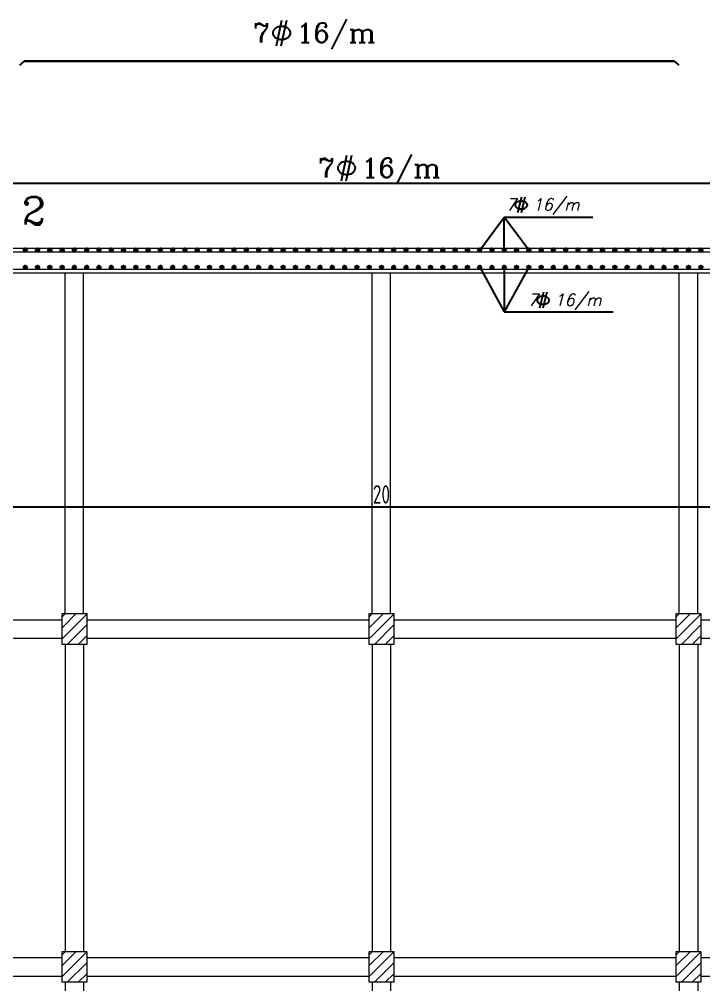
# Model space of a CAD drawing. Header units: metres. Extents: x 64 to 364, y 186 to 335.
# Drawn here: x 216.18 to 227.33, y 319.77 to 335.48 of the extents above; entities that cross this region are included whole.
import ezdxf
from ezdxf.enums import TextEntityAlignment as Align

# ---------------------------------------------------------------- set-up
doc = ezdxf.new("R2010")
doc.units = ezdxf.units.M
doc.header["$MEASUREMENT"] = 0
for name, color, linetype in [('5-BOTTOM-STEEL-TEXT', 3, 'Continuous'), ('91-TABLE-TEXT', 3, 'Continuous'), ('beam', 3, 'Continuous'), ('COLUMNS', 210, 'Continuous'), ('DIMENSIONS', 2, 'Continuous'), ('HATCH', 252, 'Continuous'), ('RC', 1, 'Continuous'), ('STEEL', 5, 'Continuous'), ('TEXT', 3, 'Continuous'), ('YQ_DIM', 3, 'Continuous'), ('YQ_IDEN', 3, 'Continuous')]:
    doc.layers.add(name, color=color, linetype=linetype)
doc.styles.add('ROMANC', font='romanc.shx')
doc.styles.add('STEEL-TEXT-E', font='ITALICT.SHX')
doc.styles.add('YQ_DIM', font='SUPEROS.SHX', dxfattribs={"width": 0.8, "bigfont": 'HZDX.SHX'})
doc.styles.add('YQ_IDEN', font='COMPLEX.SHX', dxfattribs={"bigfont": 'GBCBIG.SHX'})
doc.dimstyles.new('yqm0_100', dxfattribs={"dimscale": 0.1, "dimtxt": 3, "dimasz": 1, "dimexe": 1.5, "dimexo": 3, "dimgap": 0.5, "dimtad": 1, "dimdec": 3, "dimdsep": 46, "dimtxsty": 'YQ_DIM', "dimblk": 'YQTICK', "dimcen": 0, "dimclrd": 256, "dimclre": 256, "dimclrt": 7, "dimadec": 1, "dimazin": 2, "dimtfac": 1, "dimtdec": 4, "dimtix": 1, "dimtmove": 2, "dimatfit": 2, "dimfxl": 1, "dimtolj": 1, "dimtzin": 0, "dimarcsym": 0})

# ---------------------------------------------------------------- blocks, each defined once
blk = doc.blocks.new('A$C456F4A89')
at = {"layer": 'DIMENSIONS'}
for p, q in [((-0.08, -0.216), (0.01, 0.202)), ((-0.001, -0.216), (0.088, 0.202))]:
    blk.add_line(p, q, dxfattribs=at)
for centre, major_axis, start_param, end_param in [((-0.078, -0.006), (0, 0.0699), 1.001054, 1.570796), ((-0.038, -0.034), (0, 0.123), 0.57398, 1.001054), ((-0.012, -0.08), (0, 0.177), 0.261688, 0.57398), ((0.005, -0.152), (0, 0.251), 0, 0.261688), ((0.005, -0.152), (0, 0.251), -0.261688, 0), ((0.022, -0.08), (0, 0.177), -0.57398, -0.261688), ((0.048, -0.034), (0, 0.123), -1.001054, -0.57398), ((0.087, -0.006), (0, 0.0699), -1.570796, -1.001054), ((-0.078, -0.006), (0, 0.0699), 1.570796, 2.140538), ((-0.038, 0.023), (0, 0.123), 2.140538, 2.567613), ((-0.012, 0.068), (0, 0.177), 2.567613, 2.879905), ((0.005, 0.14), (0, 0.251), 2.879905, 3.141593), ((0.005, 0.14), (0, 0.251), 3.141593, 3.403281), ((0.022, 0.068), (0, 0.177), 3.403281, 3.715573), ((0.048, 0.023), (0, 0.123), 3.715573, 4.142647), ((0.087, -0.006), (0, 0.0699), 4.142647, 4.712389)]:
    blk.add_ellipse(centre, major_axis=major_axis, ratio=0.884775, start_param=start_param, end_param=end_param, dxfattribs=at)
blk = doc.blocks.new('HG-PHI')
at = {"layer": 'DIMENSIONS'}
for p, q in [((-0.077, -0.211), (0.014, 0.165)), ((0.003, -0.211), (0.094, 0.165))]:
    blk.add_line(p, q, dxfattribs=at)
blk.add_lwpolyline([(0.009, 0.073, 0.065515), (-0.05, 0.066, 0.078232), (-0.095, 0.046, 0.107176), (-0.128, 0.012, 0.143407), (-0.138, -0.022, 0.143407), (-0.128, -0.056, 0.107176), (-0.095, -0.089, 0.078232), (-0.05, -0.109, 0.065515), (0.009, -0.117, 0.065515), (0.067, -0.109, 0.078232), (0.113, -0.089, 0.107176), (0.146, -0.056, 0.143407), (0.156, -0.022, 0.143407), (0.146, 0.012, 0.107176), (0.113, 0.046, 0.078232), (0.067, 0.066, 0.065515)], format="xyb", close=True, dxfattribs=at)
blk = doc.blocks.new('YQTICK')
blk.add_line((-1, 0), (1, 0))
at = {"const_width": 0.4}
blk.add_lwpolyline([(0.53, 0.53), (-0.53, -0.53)], dxfattribs=at)
blk = doc.blocks.new('*D271')
at = {"layer": 'Defpoints', "color": 0, "lineweight": 9, "transparency": 16777216}
for p in [(212.078, 327.744), (232.078, 327.744), (232.078, 327.549)]:
    blk.add_point(p, dxfattribs=at)
at = {"layer": 'YQ_DIM', "lineweight": -2, "transparency": 16777216}
for p, q in [((212.178, 327.549), (231.978, 327.549)), ((212.078, 327.444), (212.078, 327.399)), ((232.078, 327.444), (232.078, 327.399))]:
    blk.add_line(p, q, dxfattribs=at)
at = {"layer": 'YQ_DIM', "lineweight": -2, "transparency": 16777216, "xscale": 0.1, "yscale": 0.1, "zscale": 0.1, "rotation": 180}
blk.add_blockref('YQTICK', (212.078, 327.549), dxfattribs=at)
at = {"layer": 'YQ_DIM', "lineweight": -2, "transparency": 16777216, "xscale": 0.1, "yscale": 0.1, "zscale": 0.1}
blk.add_blockref('YQTICK', (232.078, 327.549), dxfattribs=at)
at = {"layer": 'YQ_DIM', "color": 7, "lineweight": 9, "transparency": 16777216, "insert": (222.078, 327.749), "char_height": 0.3, "attachment_point": 5, "style": 'YQ_DIM'}
blk.add_mtext('\\A1;20', dxfattribs=at)
blk = doc.blocks.new('*U272')
at = {"layer": 'beam', "lineweight": 9}
for p, q in [((-2.3, 0.15), (2.3, 0.15)), ((-2.3, -0.15), (2.3, -0.15))]:
    blk.add_line(p, q, dxfattribs=at)
blk = doc.blocks.new('*U273')
at = {"layer": 'HATCH', "color": 0, "linetype": 'ByBlock', "lineweight": -2, "transparency": 16777216}
for p in [(-15, 0), (-10, 0), (-5, 0), (0, 0), (-15, -5.5), (-10, -5.5), (-5, -5.5), (0, -5.5)]:
    blk.add_blockref('*U272', p, dxfattribs=at)
blk = doc.blocks.new('*U274')
at = {"layer": 'beam', "lineweight": 9}
for p, q in [((-0.15, -2.775), (-0.15, 2.775)), ((0.15, -2.775), (0.15, 2.775))]:
    blk.add_line(p, q, dxfattribs=at)
blk = doc.blocks.new('*U275')
at = {"layer": 'HATCH', "color": 0, "linetype": 'ByBlock', "lineweight": -2, "transparency": 16777216}
for p in [(-10, 0), (-5, 0), (0, 0)]:
    blk.add_blockref('*U274', p, dxfattribs=at)
blk = doc.blocks.new('*U276')
at = {"layer": 'beam', "lineweight": 9}
for p, q in [((-0.15, 5.525), (-0.15, 0.525)), ((0.15, 5.525), (0.15, 0.525)), ((-0.15, 0.025), (-0.15, -5.525)), ((0.15, 0.025), (0.15, -5.525))]:
    blk.add_line(p, q, dxfattribs=at)
blk = doc.blocks.new('*U277')
at = {"layer": 'beam', "color": 0, "linetype": 'ByBlock', "lineweight": -2, "transparency": 16777216}
for p in [(0, 0), (5, 0), (10, 0)]:
    blk.add_blockref('*U276', p, dxfattribs=at)

msp = doc.modelspace()

# ---------------------------------------------------------------- hatches: boundary and pattern name
at = {"layer": 'HATCH', "lineweight": 9}
h = msp.add_hatch(dxfattribs=at)
h.set_pattern_fill('ANSI31', color=256)
h.set_pattern_definition([(45, (-55.01475, 68.35644), (-0.088388348, 0.088388348), [])])
h.paths.add_polyline_path([(217.278, 325.8076), (216.878, 325.8076), (216.878, 325.3076), (217.278, 325.3076)])
h = msp.add_hatch(dxfattribs=at)
h.set_pattern_fill('ANSI31', color=256)
h.set_pattern_definition([(45, (-50.01475, 68.35644), (-0.088388348, 0.088388348), [])])
h.paths.add_polyline_path([(222.278, 325.8076), (221.878, 325.8076), (221.878, 325.3076), (222.278, 325.3076)])
h = msp.add_hatch(dxfattribs=at)
h.set_pattern_fill('ANSI31', color=256)
h.set_pattern_definition([(45, (-45.01475, 68.35644), (-0.088388348, 0.088388348), [])])
h.paths.add_polyline_path([(227.278, 325.8076), (226.878, 325.8076), (226.878, 325.3076), (227.278, 325.3076)])
h = msp.add_hatch(dxfattribs=at)
h.set_pattern_fill('ANSI31', color=256)
h.set_pattern_definition([(45, (-55.01475, 62.85644), (-0.088388348, 0.088388348), [])])
h.paths.add_polyline_path([(217.278, 320.3076), (216.878, 320.3076), (216.878, 319.8076), (217.278, 319.8076)])
h = msp.add_hatch(dxfattribs=at)
h.set_pattern_fill('ANSI31', color=256)
h.set_pattern_definition([(45, (-50.01475, 62.85644), (-0.088388348, 0.088388348), [])])
h.paths.add_polyline_path([(222.278, 320.3076), (221.878, 320.3076), (221.878, 319.8076), (222.278, 319.8076)])
h = msp.add_hatch(dxfattribs=at)
h.set_pattern_fill('ANSI31', color=256)
h.set_pattern_definition([(45, (-45.01475, 62.85644), (-0.088388348, 0.088388348), [])])
h.paths.add_polyline_path([(227.278, 320.3076), (226.878, 320.3076), (226.878, 319.8076), (227.278, 319.8076)])
at = {"layer": 'STEEL', "ltscale": 0.2}
h = msp.add_hatch(color=256, dxfattribs=at)
h.paths.add_polyline_path([(216.2494, 331.7266), (216.3064, 331.7266, 1)])
h.paths.add_polyline_path([(216.2494, 331.7266, 1), (216.3064, 331.7266)])
h = msp.add_hatch(color=256, dxfattribs=at)
h.paths.add_polyline_path([(216.4494, 331.7266), (216.5064, 331.7266, 1)])
h.paths.add_polyline_path([(216.4494, 331.7266, 1), (216.5064, 331.7266)])
h = msp.add_hatch(color=256, dxfattribs=at)
h.paths.add_polyline_path([(216.6494, 331.7266), (216.7064, 331.7266, 1)])
h.paths.add_polyline_path([(216.6494, 331.7266, 1), (216.7064, 331.7266)])
h = msp.add_hatch(color=256, dxfattribs=at)
h.paths.add_polyline_path([(216.8494, 331.7266), (216.9064, 331.7266, 1)])
h.paths.add_polyline_path([(216.8494, 331.7266, 1), (216.9064, 331.7266)])
h = msp.add_hatch(color=256, dxfattribs=at)
h.paths.add_polyline_path([(217.0494, 331.7266), (217.1064, 331.7266, 1)])
h.paths.add_polyline_path([(217.0494, 331.7266, 1), (217.1064, 331.7266)])
h = msp.add_hatch(color=256, dxfattribs=at)
h.paths.add_polyline_path([(217.2494, 331.7266), (217.3064, 331.7266, 1)])
h.paths.add_polyline_path([(217.2494, 331.7266, 1), (217.3064, 331.7266)])
h = msp.add_hatch(color=256, dxfattribs=at)
h.paths.add_polyline_path([(217.4494, 331.7266), (217.5064, 331.7266, 1)])
h.paths.add_polyline_path([(217.4494, 331.7266, 1), (217.5064, 331.7266)])
h = msp.add_hatch(color=256, dxfattribs=at)
h.paths.add_polyline_path([(217.6494, 331.7266), (217.7064, 331.7266, 1)])
h.paths.add_polyline_path([(217.6494, 331.7266, 1), (217.7064, 331.7266)])
h = msp.add_hatch(color=256, dxfattribs=at)
h.paths.add_polyline_path([(217.8494, 331.7266), (217.9064, 331.7266, 1)])
h.paths.add_polyline_path([(217.8494, 331.7266, 1), (217.9064, 331.7266)])
h = msp.add_hatch(color=256, dxfattribs=at)
h.paths.add_polyline_path([(218.0494, 331.7266), (218.1064, 331.7266, 1)])
h.paths.add_polyline_path([(218.0494, 331.7266, 1), (218.1064, 331.7266)])
h = msp.add_hatch(color=256, dxfattribs=at)
h.paths.add_polyline_path([(218.2494, 331.7266), (218.3064, 331.7266, 1)])
h.paths.add_polyline_path([(218.2494, 331.7266, 1), (218.3064, 331.7266)])
h = msp.add_hatch(color=256, dxfattribs=at)
h.paths.add_polyline_path([(218.4494, 331.7266), (218.5064, 331.7266, 1)])
h.paths.add_polyline_path([(218.4494, 331.7266, 1), (218.5064, 331.7266)])
h = msp.add_hatch(color=256, dxfattribs=at)
h.paths.add_polyline_path([(218.6494, 331.7266), (218.7064, 331.7266, 1)])
h.paths.add_polyline_path([(218.6494, 331.7266, 1), (218.7064, 331.7266)])
h = msp.add_hatch(color=256, dxfattribs=at)
h.paths.add_polyline_path([(218.8494, 331.7266), (218.9064, 331.7266, 1)])
h.paths.add_polyline_path([(218.8494, 331.7266, 1), (218.9064, 331.7266)])
h = msp.add_hatch(color=256, dxfattribs=at)
h.paths.add_polyline_path([(219.0494, 331.7266), (219.1064, 331.7266, 1)])
h.paths.add_polyline_path([(219.0494, 331.7266, 1), (219.1064, 331.7266)])
h = msp.add_hatch(color=256, dxfattribs=at)
h.paths.add_polyline_path([(219.2494, 331.7266), (219.3064, 331.7266, 1)])
h.paths.add_polyline_path([(219.2494, 331.7266, 1), (219.3064, 331.7266)])
h = msp.add_hatch(color=256, dxfattribs=at)
h.paths.add_polyline_path([(219.4494, 331.7266), (219.5064, 331.7266, 1)])
h.paths.add_polyline_path([(219.4494, 331.7266, 1), (219.5064, 331.7266)])
h = msp.add_hatch(color=256, dxfattribs=at)
h.paths.add_polyline_path([(219.6494, 331.7266), (219.7064, 331.7266, 1)])
h.paths.add_polyline_path([(219.6494, 331.7266, 1), (219.7064, 331.7266)])
h = msp.add_hatch(color=256, dxfattribs=at)
h.paths.add_polyline_path([(219.8494, 331.7266), (219.9064, 331.7266, 1)])
h.paths.add_polyline_path([(219.8494, 331.7266, 1), (219.9064, 331.7266)])
h = msp.add_hatch(color=256, dxfattribs=at)
h.paths.add_polyline_path([(220.0494, 331.7266), (220.1064, 331.7266, 1)])
h.paths.add_polyline_path([(220.0494, 331.7266, 1), (220.1064, 331.7266)])
h = msp.add_hatch(color=256, dxfattribs=at)
h.paths.add_polyline_path([(220.2494, 331.7266), (220.3064, 331.7266, 1)])
h.paths.add_polyline_path([(220.2494, 331.7266, 1), (220.3064, 331.7266)])
h = msp.add_hatch(color=256, dxfattribs=at)
h.paths.add_polyline_path([(220.4494, 331.7266), (220.5064, 331.7266, 1)])
h.paths.add_polyline_path([(220.4494, 331.7266, 1), (220.5064, 331.7266)])
h = msp.add_hatch(color=256, dxfattribs=at)
h.paths.add_polyline_path([(220.6494, 331.7266), (220.7064, 331.7266, 1)])
h.paths.add_polyline_path([(220.6494, 331.7266, 1), (220.7064, 331.7266)])
h = msp.add_hatch(color=256, dxfattribs=at)
h.paths.add_polyline_path([(220.8494, 331.7266), (220.9064, 331.7266, 1)])
h.paths.add_polyline_path([(220.8494, 331.7266, 1), (220.9064, 331.7266)])
h = msp.add_hatch(color=256, dxfattribs=at)
h.paths.add_polyline_path([(221.0494, 331.7266), (221.1064, 331.7266, 1)])
h.paths.add_polyline_path([(221.0494, 331.7266, 1), (221.1064, 331.7266)])
h = msp.add_hatch(color=256, dxfattribs=at)
h.paths.add_polyline_path([(221.2494, 331.7266), (221.3064, 331.7266, 1)])
h.paths.add_polyline_path([(221.2494, 331.7266, 1), (221.3064, 331.7266)])
h = msp.add_hatch(color=256, dxfattribs=at)
h.paths.add_polyline_path([(221.4494, 331.7266), (221.5064, 331.7266, 1)])
h.paths.add_polyline_path([(221.4494, 331.7266, 1), (221.5064, 331.7266)])
h = msp.add_hatch(color=256, dxfattribs=at)
h.paths.add_polyline_path([(221.6494, 331.7266), (221.7064, 331.7266, 1)])
h.paths.add_polyline_path([(221.6494, 331.7266, 1), (221.7064, 331.7266)])
h = msp.add_hatch(color=256, dxfattribs=at)
h.paths.add_polyline_path([(221.8494, 331.7266), (221.9064, 331.7266, 1)])
h.paths.add_polyline_path([(221.8494, 331.7266, 1), (221.9064, 331.7266)])
h = msp.add_hatch(color=256, dxfattribs=at)
h.paths.add_polyline_path([(222.0494, 331.7266), (222.1064, 331.7266, 1)])
h.paths.add_polyline_path([(222.0494, 331.7266, 1), (222.1064, 331.7266)])
h = msp.add_hatch(color=256, dxfattribs=at)
h.paths.add_polyline_path([(222.2494, 331.7266), (222.3064, 331.7266, 1)])
h.paths.add_polyline_path([(222.2494, 331.7266, 1), (222.3064, 331.7266)])
h = msp.add_hatch(color=256, dxfattribs=at)
h.paths.add_polyline_path([(222.4494, 331.7266), (222.5064, 331.7266, 1)])
h.paths.add_polyline_path([(222.4494, 331.7266, 1), (222.5064, 331.7266)])
h = msp.add_hatch(color=256, dxfattribs=at)
h.paths.add_polyline_path([(222.6494, 331.7266), (222.7064, 331.7266, 1)])
h.paths.add_polyline_path([(222.6494, 331.7266, 1), (222.7064, 331.7266)])
h = msp.add_hatch(color=256, dxfattribs=at)
h.paths.add_polyline_path([(222.8494, 331.7266), (222.9064, 331.7266, 1)])
h.paths.add_polyline_path([(222.8494, 331.7266, 1), (222.9064, 331.7266)])
h = msp.add_hatch(color=256, dxfattribs=at)
h.paths.add_polyline_path([(223.0494, 331.7266), (223.1064, 331.7266, 1)])
h.paths.add_polyline_path([(223.0494, 331.7266, 1), (223.1064, 331.7266)])
h = msp.add_hatch(color=256, dxfattribs=at)
h.paths.add_polyline_path([(223.2494, 331.7266), (223.3064, 331.7266, 1)])
h.paths.add_polyline_path([(223.2494, 331.7266, 1), (223.3064, 331.7266)])
h = msp.add_hatch(color=256, dxfattribs=at)
h.paths.add_polyline_path([(223.4494, 331.7266), (223.5064, 331.7266, 1)])
h.paths.add_polyline_path([(223.4494, 331.7266, 1), (223.5064, 331.7266)])
h = msp.add_hatch(color=256, dxfattribs=at)
h.paths.add_polyline_path([(223.6494, 331.7266), (223.7064, 331.7266, 1)])
h.paths.add_polyline_path([(223.6494, 331.7266, 1), (223.7064, 331.7266)])
h = msp.add_hatch(color=256, dxfattribs=at)
h.paths.add_polyline_path([(223.8494, 331.7266), (223.9064, 331.7266, 1)])
h.paths.add_polyline_path([(223.8494, 331.7266, 1), (223.9064, 331.7266)])
h = msp.add_hatch(color=256, dxfattribs=at)
h.paths.add_polyline_path([(224.0494, 331.7266), (224.1064, 331.7266, 1)])
h.paths.add_polyline_path([(224.0494, 331.7266, 1), (224.1064, 331.7266)])
h = msp.add_hatch(color=256, dxfattribs=at)
h.paths.add_polyline_path([(224.2494, 331.7266), (224.3064, 331.7266, 1)])
h.paths.add_polyline_path([(224.2494, 331.7266, 1), (224.3064, 331.7266)])
h = msp.add_hatch(color=256, dxfattribs=at)
h.paths.add_polyline_path([(224.4494, 331.7266), (224.5064, 331.7266, 1)])
h.paths.add_polyline_path([(224.4494, 331.7266, 1), (224.5064, 331.7266)])
h = msp.add_hatch(color=256, dxfattribs=at)
h.paths.add_polyline_path([(224.6494, 331.7266), (224.7064, 331.7266, 1)])
h.paths.add_polyline_path([(224.6494, 331.7266, 1), (224.7064, 331.7266)])
h = msp.add_hatch(color=256, dxfattribs=at)
h.paths.add_polyline_path([(224.8494, 331.7266), (224.9064, 331.7266, 1)])
h.paths.add_polyline_path([(224.8494, 331.7266, 1), (224.9064, 331.7266)])
h = msp.add_hatch(color=256, dxfattribs=at)
h.paths.add_polyline_path([(225.0494, 331.7266), (225.1064, 331.7266, 1)])
h.paths.add_polyline_path([(225.0494, 331.7266, 1), (225.1064, 331.7266)])
h = msp.add_hatch(color=256, dxfattribs=at)
h.paths.add_polyline_path([(225.2494, 331.7266), (225.3064, 331.7266, 1)])
h.paths.add_polyline_path([(225.2494, 331.7266, 1), (225.3064, 331.7266)])
h = msp.add_hatch(color=256, dxfattribs=at)
h.paths.add_polyline_path([(225.4494, 331.7266), (225.5064, 331.7266, 1)])
h.paths.add_polyline_path([(225.4494, 331.7266, 1), (225.5064, 331.7266)])
h = msp.add_hatch(color=256, dxfattribs=at)
h.paths.add_polyline_path([(225.6494, 331.7266), (225.7064, 331.7266, 1)])
h.paths.add_polyline_path([(225.6494, 331.7266, 1), (225.7064, 331.7266)])
h = msp.add_hatch(color=256, dxfattribs=at)
h.paths.add_polyline_path([(225.8494, 331.7266), (225.9064, 331.7266, 1)])
h.paths.add_polyline_path([(225.8494, 331.7266, 1), (225.9064, 331.7266)])
h = msp.add_hatch(color=256, dxfattribs=at)
h.paths.add_polyline_path([(226.0494, 331.7266), (226.1064, 331.7266, 1)])
h.paths.add_polyline_path([(226.0494, 331.7266, 1), (226.1064, 331.7266)])
h = msp.add_hatch(color=256, dxfattribs=at)
h.paths.add_polyline_path([(226.2494, 331.7266), (226.3064, 331.7266, 1)])
h.paths.add_polyline_path([(226.2494, 331.7266, 1), (226.3064, 331.7266)])
h = msp.add_hatch(color=256, dxfattribs=at)
h.paths.add_polyline_path([(226.4494, 331.7266), (226.5064, 331.7266, 1)])
h.paths.add_polyline_path([(226.4494, 331.7266, 1), (226.5064, 331.7266)])
h = msp.add_hatch(color=256, dxfattribs=at)
h.paths.add_polyline_path([(226.6494, 331.7266), (226.7064, 331.7266, 1)])
h.paths.add_polyline_path([(226.6494, 331.7266, 1), (226.7064, 331.7266)])
h = msp.add_hatch(color=256, dxfattribs=at)
h.paths.add_polyline_path([(226.8494, 331.7266), (226.9064, 331.7266, 1)])
h.paths.add_polyline_path([(226.8494, 331.7266, 1), (226.9064, 331.7266)])
h = msp.add_hatch(color=256, dxfattribs=at)
h.paths.add_polyline_path([(227.0494, 331.7266), (227.1064, 331.7266, 1)])
h.paths.add_polyline_path([(227.0494, 331.7266, 1), (227.1064, 331.7266)])
h = msp.add_hatch(color=256, dxfattribs=at)
h.paths.add_polyline_path([(227.2494, 331.7266), (227.3064, 331.7266, 1)])
h.paths.add_polyline_path([(227.2494, 331.7266, 1), (227.3064, 331.7266)])
h = msp.add_hatch(color=256, dxfattribs=at)
h.paths.add_polyline_path([(216.2494, 331.4466), (216.3064, 331.4466, 1)])
h.paths.add_polyline_path([(216.2494, 331.4466, 1), (216.3064, 331.4466)])
h = msp.add_hatch(color=256, dxfattribs=at)
h.paths.add_polyline_path([(216.4494, 331.4466), (216.5064, 331.4466, 1)])
h.paths.add_polyline_path([(216.4494, 331.4466, 1), (216.5064, 331.4466)])
h = msp.add_hatch(color=256, dxfattribs=at)
h.paths.add_polyline_path([(216.6494, 331.4466), (216.7064, 331.4466, 1)])
h.paths.add_polyline_path([(216.6494, 331.4466, 1), (216.7064, 331.4466)])
h = msp.add_hatch(color=256, dxfattribs=at)
h.paths.add_polyline_path([(216.8494, 331.4466), (216.9064, 331.4466, 1)])
h.paths.add_polyline_path([(216.8494, 331.4466, 1), (216.9064, 331.4466)])
h = msp.add_hatch(color=256, dxfattribs=at)
h.paths.add_polyline_path([(217.0494, 331.4466), (217.1064, 331.4466, 1)])
h.paths.add_polyline_path([(217.0494, 331.4466, 1), (217.1064, 331.4466)])
h = msp.add_hatch(color=256, dxfattribs=at)
h.paths.add_polyline_path([(217.2494, 331.4466), (217.3064, 331.4466, 1)])
h.paths.add_polyline_path([(217.2494, 331.4466, 1), (217.3064, 331.4466)])
h = msp.add_hatch(color=256, dxfattribs=at)
h.paths.add_polyline_path([(217.4494, 331.4466), (217.5064, 331.4466, 1)])
h.paths.add_polyline_path([(217.4494, 331.4466, 1), (217.5064, 331.4466)])
h = msp.add_hatch(color=256, dxfattribs=at)
h.paths.add_polyline_path([(217.6494, 331.4466), (217.7064, 331.4466, 1)])
h.paths.add_polyline_path([(217.6494, 331.4466, 1), (217.7064, 331.4466)])
h = msp.add_hatch(color=256, dxfattribs=at)
h.paths.add_polyline_path([(217.8494, 331.4466), (217.9064, 331.4466, 1)])
h.paths.add_polyline_path([(217.8494, 331.4466, 1), (217.9064, 331.4466)])
h = msp.add_hatch(color=256, dxfattribs=at)
h.paths.add_polyline_path([(218.0494, 331.4466), (218.1064, 331.4466, 1)])
h.paths.add_polyline_path([(218.0494, 331.4466, 1), (218.1064, 331.4466)])
h = msp.add_hatch(color=256, dxfattribs=at)
h.paths.add_polyline_path([(218.2494, 331.4466), (218.3064, 331.4466, 1)])
h.paths.add_polyline_path([(218.2494, 331.4466, 1), (218.3064, 331.4466)])
h = msp.add_hatch(color=256, dxfattribs=at)
h.paths.add_polyline_path([(218.4494, 331.4466), (218.5064, 331.4466, 1)])
h.paths.add_polyline_path([(218.4494, 331.4466, 1), (218.5064, 331.4466)])
h = msp.add_hatch(color=256, dxfattribs=at)
h.paths.add_polyline_path([(218.6494, 331.4466), (218.7064, 331.4466, 1)])
h.paths.add_polyline_path([(218.6494, 331.4466, 1), (218.7064, 331.4466)])
h = msp.add_hatch(color=256, dxfattribs=at)
h.paths.add_polyline_path([(218.8494, 331.4466), (218.9064, 331.4466, 1)])
h.paths.add_polyline_path([(218.8494, 331.4466, 1), (218.9064, 331.4466)])
h = msp.add_hatch(color=256, dxfattribs=at)
h.paths.add_polyline_path([(219.0494, 331.4466), (219.1064, 331.4466, 1)])
h.paths.add_polyline_path([(219.0494, 331.4466, 1), (219.1064, 331.4466)])
h = msp.add_hatch(color=256, dxfattribs=at)
h.paths.add_polyline_path([(219.2494, 331.4466), (219.3064, 331.4466, 1)])
h.paths.add_polyline_path([(219.2494, 331.4466, 1), (219.3064, 331.4466)])
h = msp.add_hatch(color=256, dxfattribs=at)
h.paths.add_polyline_path([(219.4494, 331.4466), (219.5064, 331.4466, 1)])
h.paths.add_polyline_path([(219.4494, 331.4466, 1), (219.5064, 331.4466)])
h = msp.add_hatch(color=256, dxfattribs=at)
h.paths.add_polyline_path([(219.6494, 331.4466), (219.7064, 331.4466, 1)])
h.paths.add_polyline_path([(219.6494, 331.4466, 1), (219.7064, 331.4466)])
h = msp.add_hatch(color=256, dxfattribs=at)
h.paths.add_polyline_path([(219.8494, 331.4466), (219.9064, 331.4466, 1)])
h.paths.add_polyline_path([(219.8494, 331.4466, 1), (219.9064, 331.4466)])
h = msp.add_hatch(color=256, dxfattribs=at)
h.paths.add_polyline_path([(220.0494, 331.4466), (220.1064, 331.4466, 1)])
h.paths.add_polyline_path([(220.0494, 331.4466, 1), (220.1064, 331.4466)])
h = msp.add_hatch(color=256, dxfattribs=at)
h.paths.add_polyline_path([(220.2494, 331.4466), (220.3064, 331.4466, 1)])
h.paths.add_polyline_path([(220.2494, 331.4466, 1), (220.3064, 331.4466)])
h = msp.add_hatch(color=256, dxfattribs=at)
h.paths.add_polyline_path([(220.4494, 331.4466), (220.5064, 331.4466, 1)])
h.paths.add_polyline_path([(220.4494, 331.4466, 1), (220.5064, 331.4466)])
h = msp.add_hatch(color=256, dxfattribs=at)
h.paths.add_polyline_path([(220.6494, 331.4466), (220.7064, 331.4466, 1)])
h.paths.add_polyline_path([(220.6494, 331.4466, 1), (220.7064, 331.4466)])
h = msp.add_hatch(color=256, dxfattribs=at)
h.paths.add_polyline_path([(220.8494, 331.4466), (220.9064, 331.4466, 1)])
h.paths.add_polyline_path([(220.8494, 331.4466, 1), (220.9064, 331.4466)])
h = msp.add_hatch(color=256, dxfattribs=at)
h.paths.add_polyline_path([(221.0494, 331.4466), (221.1064, 331.4466, 1)])
h.paths.add_polyline_path([(221.0494, 331.4466, 1), (221.1064, 331.4466)])
h = msp.add_hatch(color=256, dxfattribs=at)
h.paths.add_polyline_path([(221.2494, 331.4466), (221.3064, 331.4466, 1)])
h.paths.add_polyline_path([(221.2494, 331.4466, 1), (221.3064, 331.4466)])
h = msp.add_hatch(color=256, dxfattribs=at)
h.paths.add_polyline_path([(221.4494, 331.4466), (221.5064, 331.4466, 1)])
h.paths.add_polyline_path([(221.4494, 331.4466, 1), (221.5064, 331.4466)])
h = msp.add_hatch(color=256, dxfattribs=at)
h.paths.add_polyline_path([(221.6494, 331.4466), (221.7064, 331.4466, 1)])
h.paths.add_polyline_path([(221.6494, 331.4466, 1), (221.7064, 331.4466)])
h = msp.add_hatch(color=256, dxfattribs=at)
h.paths.add_polyline_path([(221.8494, 331.4466), (221.9064, 331.4466, 1)])
h.paths.add_polyline_path([(221.8494, 331.4466, 1), (221.9064, 331.4466)])
h = msp.add_hatch(color=256, dxfattribs=at)
h.paths.add_polyline_path([(222.0494, 331.4466), (222.1064, 331.4466, 1)])
h.paths.add_polyline_path([(222.0494, 331.4466, 1), (222.1064, 331.4466)])
h = msp.add_hatch(color=256, dxfattribs=at)
h.paths.add_polyline_path([(222.2494, 331.4466), (222.3064, 331.4466, 1)])
h.paths.add_polyline_path([(222.2494, 331.4466, 1), (222.3064, 331.4466)])
h = msp.add_hatch(color=256, dxfattribs=at)
h.paths.add_polyline_path([(222.4494, 331.4466), (222.5064, 331.4466, 1)])
h.paths.add_polyline_path([(222.4494, 331.4466, 1), (222.5064, 331.4466)])
h = msp.add_hatch(color=256, dxfattribs=at)
h.paths.add_polyline_path([(222.6494, 331.4466), (222.7064, 331.4466, 1)])
h.paths.add_polyline_path([(222.6494, 331.4466, 1), (222.7064, 331.4466)])
h = msp.add_hatch(color=256, dxfattribs=at)
h.paths.add_polyline_path([(222.8494, 331.4466), (222.9064, 331.4466, 1)])
h.paths.add_polyline_path([(222.8494, 331.4466, 1), (222.9064, 331.4466)])
h = msp.add_hatch(color=256, dxfattribs=at)
h.paths.add_polyline_path([(223.0494, 331.4466), (223.1064, 331.4466, 1)])
h.paths.add_polyline_path([(223.0494, 331.4466, 1), (223.1064, 331.4466)])
h = msp.add_hatch(color=256, dxfattribs=at)
h.paths.add_polyline_path([(223.2494, 331.4466), (223.3064, 331.4466, 1)])
h.paths.add_polyline_path([(223.2494, 331.4466, 1), (223.3064, 331.4466)])
h = msp.add_hatch(color=256, dxfattribs=at)
h.paths.add_polyline_path([(223.4494, 331.4466), (223.5064, 331.4466, 1)])
h.paths.add_polyline_path([(223.4494, 331.4466, 1), (223.5064, 331.4466)])
h = msp.add_hatch(color=256, dxfattribs=at)
h.paths.add_polyline_path([(223.6494, 331.4466), (223.7064, 331.4466, 1)])
h.paths.add_polyline_path([(223.6494, 331.4466, 1), (223.7064, 331.4466)])
h = msp.add_hatch(color=256, dxfattribs=at)
h.paths.add_polyline_path([(223.8494, 331.4466), (223.9064, 331.4466, 1)])
h.paths.add_polyline_path([(223.8494, 331.4466, 1), (223.9064, 331.4466)])
h = msp.add_hatch(color=256, dxfattribs=at)
h.paths.add_polyline_path([(224.0494, 331.4466), (224.1064, 331.4466, 1)])
h.paths.add_polyline_path([(224.0494, 331.4466, 1), (224.1064, 331.4466)])
h = msp.add_hatch(color=256, dxfattribs=at)
h.paths.add_polyline_path([(224.2494, 331.4466), (224.3064, 331.4466, 1)])
h.paths.add_polyline_path([(224.2494, 331.4466, 1), (224.3064, 331.4466)])
h = msp.add_hatch(color=256, dxfattribs=at)
h.paths.add_polyline_path([(224.4494, 331.4466), (224.5064, 331.4466, 1)])
h.paths.add_polyline_path([(224.4494, 331.4466, 1), (224.5064, 331.4466)])
h = msp.add_hatch(color=256, dxfattribs=at)
h.paths.add_polyline_path([(224.6494, 331.4466), (224.7064, 331.4466, 1)])
h.paths.add_polyline_path([(224.6494, 331.4466, 1), (224.7064, 331.4466)])
h = msp.add_hatch(color=256, dxfattribs=at)
h.paths.add_polyline_path([(224.8494, 331.4466), (224.9064, 331.4466, 1)])
h.paths.add_polyline_path([(224.8494, 331.4466, 1), (224.9064, 331.4466)])
h = msp.add_hatch(color=256, dxfattribs=at)
h.paths.add_polyline_path([(225.0494, 331.4466), (225.1064, 331.4466, 1)])
h.paths.add_polyline_path([(225.0494, 331.4466, 1), (225.1064, 331.4466)])
h = msp.add_hatch(color=256, dxfattribs=at)
h.paths.add_polyline_path([(225.2494, 331.4466), (225.3064, 331.4466, 1)])
h.paths.add_polyline_path([(225.2494, 331.4466, 1), (225.3064, 331.4466)])
h = msp.add_hatch(color=256, dxfattribs=at)
h.paths.add_polyline_path([(225.4494, 331.4466), (225.5064, 331.4466, 1)])
h.paths.add_polyline_path([(225.4494, 331.4466, 1), (225.5064, 331.4466)])
h = msp.add_hatch(color=256, dxfattribs=at)
h.paths.add_polyline_path([(225.6494, 331.4466), (225.7064, 331.4466, 1)])
h.paths.add_polyline_path([(225.6494, 331.4466, 1), (225.7064, 331.4466)])
h = msp.add_hatch(color=256, dxfattribs=at)
h.paths.add_polyline_path([(225.8494, 331.4466), (225.9064, 331.4466, 1)])
h.paths.add_polyline_path([(225.8494, 331.4466, 1), (225.9064, 331.4466)])
h = msp.add_hatch(color=256, dxfattribs=at)
h.paths.add_polyline_path([(226.0494, 331.4466), (226.1064, 331.4466, 1)])
h.paths.add_polyline_path([(226.0494, 331.4466, 1), (226.1064, 331.4466)])
h = msp.add_hatch(color=256, dxfattribs=at)
h.paths.add_polyline_path([(226.2494, 331.4466), (226.3064, 331.4466, 1)])
h.paths.add_polyline_path([(226.2494, 331.4466, 1), (226.3064, 331.4466)])
h = msp.add_hatch(color=256, dxfattribs=at)
h.paths.add_polyline_path([(226.4494, 331.4466), (226.5064, 331.4466, 1)])
h.paths.add_polyline_path([(226.4494, 331.4466, 1), (226.5064, 331.4466)])
h = msp.add_hatch(color=256, dxfattribs=at)
h.paths.add_polyline_path([(226.6494, 331.4466), (226.7064, 331.4466, 1)])
h.paths.add_polyline_path([(226.6494, 331.4466, 1), (226.7064, 331.4466)])
h = msp.add_hatch(color=256, dxfattribs=at)
h.paths.add_polyline_path([(226.8494, 331.4466), (226.9064, 331.4466, 1)])
h.paths.add_polyline_path([(226.8494, 331.4466, 1), (226.9064, 331.4466)])
h = msp.add_hatch(color=256, dxfattribs=at)
h.paths.add_polyline_path([(227.0494, 331.4466), (227.1064, 331.4466, 1)])
h.paths.add_polyline_path([(227.0494, 331.4466, 1), (227.1064, 331.4466)])
h = msp.add_hatch(color=256, dxfattribs=at)
h.paths.add_polyline_path([(227.2494, 331.4466), (227.3064, 331.4466, 1)])
h.paths.add_polyline_path([(227.2494, 331.4466, 1), (227.3064, 331.4466)])

# ---------------------------------------------------------------- linework, layer by layer
at = {"layer": 'beam', "ltscale": 0.2}
for p, q in [((216.2597, 334.8044), (216.1852, 334.7378)), ((216.2597, 334.8044), (221.3153, 334.8044)), ((221.3153, 334.8044), (216.2597, 334.8044)), ((221.3153, 334.8044), (226.8454, 334.8044)), ((226.8454, 334.8044), (221.3153, 334.8044)), ((226.8454, 334.8044), (226.9198, 334.7378)), ((221.3153, 332.8108), (213.6295, 332.8108)), ((229.892, 332.8108), (221.3153, 332.8108))]:
    msp.add_line(p, q, dxfattribs=at)
at = {"layer": 'COLUMNS', "lineweight": 9}
for points in [[(216.878, 325.8076), (217.278, 325.8076), (217.278, 325.3076), (216.878, 325.3076)], [(221.878, 325.8076), (222.278, 325.8076), (222.278, 325.3076), (221.878, 325.3076)], [(226.878, 325.8076), (227.278, 325.8076), (227.278, 325.3076), (226.878, 325.3076)], [(216.878, 320.3076), (217.278, 320.3076), (217.278, 319.8076), (216.878, 319.8076)], [(221.878, 320.3076), (222.278, 320.3076), (222.278, 319.8076), (221.878, 319.8076)], [(226.878, 320.3076), (227.278, 320.3076), (227.278, 319.8076), (226.878, 319.8076)]]:
    msp.add_lwpolyline(points, close=True, dxfattribs=at)
at = {"layer": 'DIMENSIONS'}
for p, q in [((223.678, 331.7264), (224.078, 332.2636)), ((224.478, 331.7264), (224.078, 332.2636)), ((224.078, 331.7264), (224.078, 332.2636)), ((224.078, 332.2636), (225.5191, 332.2636)), ((223.678, 331.4464), (224.078, 330.7196)), ((224.478, 331.4464), (224.078, 330.7196)), ((224.078, 331.4464), (224.078, 330.7196)), ((224.078, 330.7196), (225.8534, 330.7196))]:
    msp.add_line(p, q, dxfattribs=at)
at = {"layer": 'RC', "lineweight": 9}
for p, q in [((211.878, 331.7576), (232.278, 331.7576)), ((211.938, 331.6976), (232.218, 331.6976)), ((211.938, 331.4176), (232.218, 331.4176)), ((212.278, 331.3576), (231.878, 331.3576))]:
    msp.add_line(p, q, dxfattribs=at)
at = {"layer": 'STEEL'}
for centre in [(216.278, 331.7264), (216.478, 331.7264), (216.678, 331.7264), (216.878, 331.7264), (217.078, 331.7264), (217.278, 331.7264), (217.478, 331.7264), (217.678, 331.7264), (217.878, 331.7264), (218.078, 331.7264), (218.278, 331.7264), (218.478, 331.7264), (218.678, 331.7264), (218.878, 331.7264), (219.078, 331.7264), (219.278, 331.7264), (219.478, 331.7264), (219.678, 331.7264), (219.878, 331.7264), (220.078, 331.7264), (220.278, 331.7264), (220.478, 331.7264), (220.678, 331.7264), (220.878, 331.7264), (221.078, 331.7264), (221.278, 331.7264), (221.478, 331.7264), (221.678, 331.7264), (221.878, 331.7264), (222.078, 331.7264), (222.278, 331.7264), (222.478, 331.7264), (222.678, 331.7264), (222.878, 331.7264), (223.078, 331.7264), (223.278, 331.7264), (223.478, 331.7264), (223.678, 331.7264), (223.878, 331.7264), (224.078, 331.7264), (224.278, 331.7264), (224.478, 331.7264), (224.678, 331.7264), (224.878, 331.7264), (225.078, 331.7264), (225.278, 331.7264), (225.478, 331.7264), (225.678, 331.7264), (225.878, 331.7264), (226.078, 331.7264), (226.278, 331.7264), (226.478, 331.7264), (226.678, 331.7264), (226.878, 331.7264), (227.078, 331.7264), (227.278, 331.7264), (216.278, 331.4464), (216.478, 331.4464), (216.678, 331.4464), (216.878, 331.4464), (217.078, 331.4464), (217.278, 331.4464), (217.478, 331.4464), (217.678, 331.4464), (217.878, 331.4464), (218.078, 331.4464), (218.278, 331.4464), (218.478, 331.4464), (218.678, 331.4464), (218.878, 331.4464), (219.078, 331.4464), (219.278, 331.4464), (219.478, 331.4464), (219.678, 331.4464), (219.878, 331.4464), (220.078, 331.4464), (220.278, 331.4464), (220.478, 331.4464), (220.678, 331.4464), (220.878, 331.4464), (221.078, 331.4464), (221.278, 331.4464), (221.478, 331.4464), (221.678, 331.4464), (221.878, 331.4464), (222.078, 331.4464), (222.278, 331.4464), (222.478, 331.4464), (222.678, 331.4464), (222.878, 331.4464), (223.078, 331.4464), (223.278, 331.4464), (223.478, 331.4464), (223.678, 331.4464), (223.878, 331.4464), (224.078, 331.4464), (224.278, 331.4464), (224.478, 331.4464), (224.678, 331.4464), (224.878, 331.4464), (225.078, 331.4464), (225.278, 331.4464), (225.478, 331.4464), (225.678, 331.4464), (225.878, 331.4464), (226.078, 331.4464), (226.278, 331.4464), (226.478, 331.4464), (226.678, 331.4464), (226.878, 331.4464), (227.078, 331.4464), (227.278, 331.4464)]:
    msp.add_circle(centre, 0.0288, dxfattribs=at)

# ---------------------------------------------------------------- block references
at = {"layer": 'beam', "lineweight": 9}
msp.add_blockref('*U277', (217.078, 319.7826), dxfattribs=at)
at = {"layer": 'DIMENSIONS'}
for p in [(220.4478, 335.2671), (221.5056, 333.0684)]:
    msp.add_blockref('A$C456F4A89', p, dxfattribs=at)
at = {"layer": 'HATCH', "lineweight": 9}
for name, p in [('*U275', (227.078, 328.5826)), ('*U273', (229.578, 325.5576))]:
    msp.add_blockref(name, p, dxfattribs=at)
at = {"layer": 'TEXT', "xscale": 0.680311713892639, "yscale": 0.680311713892639, "zscale": 0.680311713892639, "rotation": 180}
for p in [(224.36, 332.4451), (224.7169, 330.8954)]:
    msp.add_blockref('HG-PHI', p, dxfattribs=at)

# ---------------------------------------------------------------- texts
at = {"layer": '5-BOTTOM-STEEL-TEXT', "style": 'STEEL-TEXT-E'}
for p in [(224.7025, 332.3699), (225.0595, 330.8202)]:
    msp.add_text('7  16/m', height=0.19457, dxfattribs=at).set_placement(p, align=Align.CENTER)
at = {"layer": '91-TABLE-TEXT', "style": 'ROMANC'}
for p in [(220.9878, 335.2415), (222.0456, 333.0428)]:
    msp.add_text('7  16/m', height=0.31734, dxfattribs=at).set_placement(p, align=Align.MIDDLE)
at = {"layer": 'YQ_IDEN', "color": 7, "lineweight": 9, "style": 'YQ_IDEN'}
msp.add_text('2', height=0.45, dxfattribs=at).set_placement((216.4171, 332.3663), align=Align.MIDDLE)

# ---------------------------------------------------------------- dimensions: what is measured, and where the dimension line sits
at = {"layer": 'YQ_DIM', "lineweight": 9}
dim = msp.add_linear_dim(base=(232.078, 327.549), p1=(212.078, 327.7439), p2=(232.078, 327.7439), dimstyle='yqm0_100', dxfattribs=at)
dim.commit()
dim.dimension.update_dxf_attribs({"geometry": '*D271', "text_midpoint": (222.078, 327.749)})

doc.saveas('drawing.dxf')
